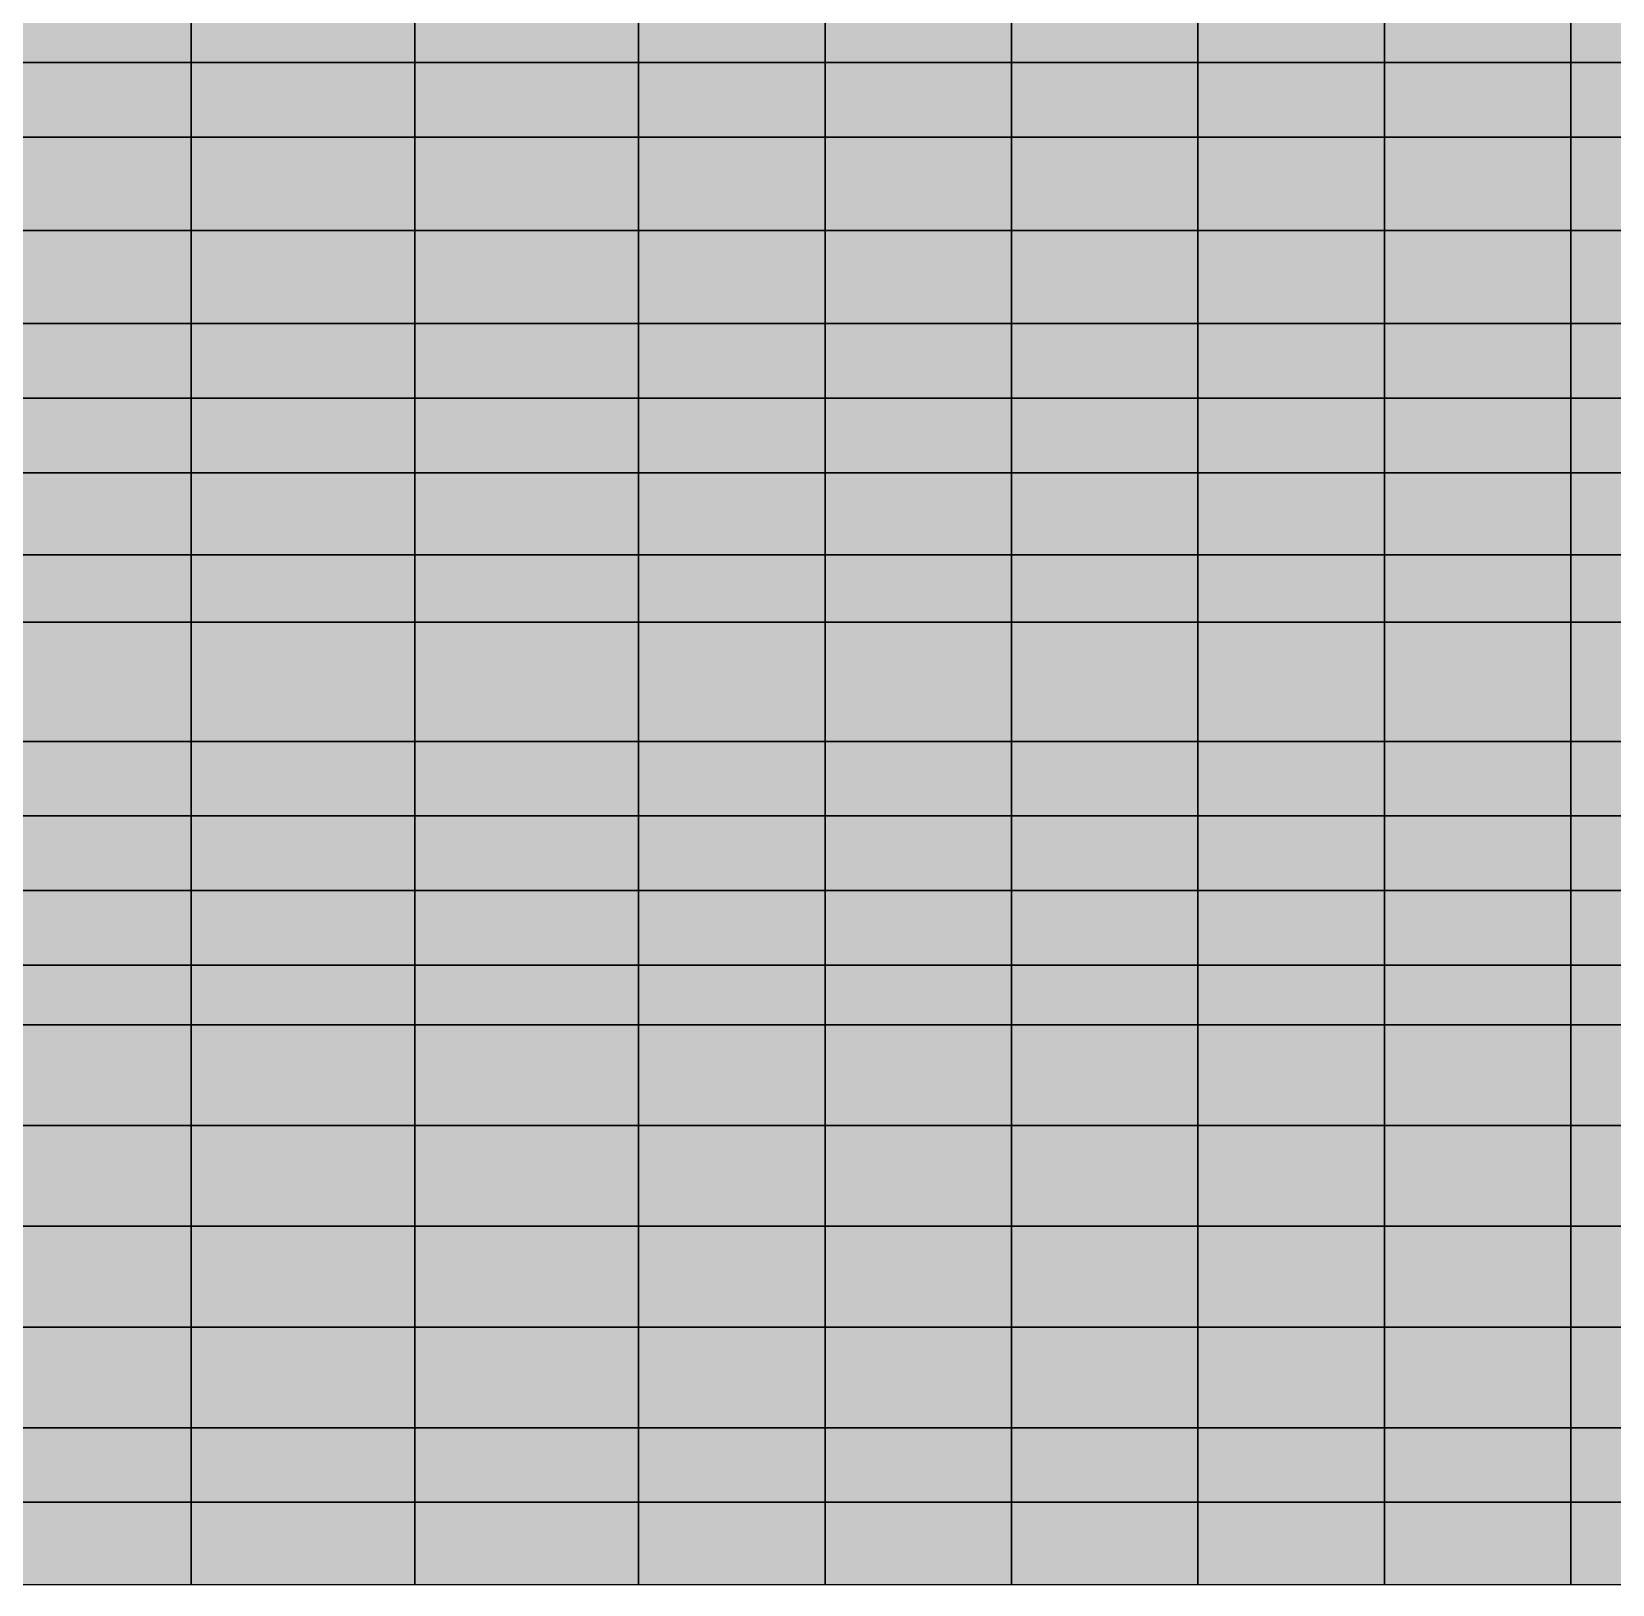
# Model space of a CAD drawing. Header units: inches. Extents: x -100 to 100, y -41 to 41.
# Drawn here: x -56.14 to -34.94, y -41.4 to -20.59 of the extents above; entities that cross this region are included whole.
import ezdxf

# ---------------------------------------------------------------- set-up
doc = ezdxf.new("R2010")
doc.units = ezdxf.units.IN
doc.header["$MEASUREMENT"] = 0

msp = doc.modelspace()

# ---------------------------------------------------------------- linework, layer by layer
at = {"color": 18, "true_color": 0x000000, "transparency": 33554532}
for p, q in [((-54, -21), (-54, -20)), ((-54, -20), (-54, -21)), ((-51, -21), (-51, -20)), ((-51, -20), (-51, -21)), ((-48, -21), (-48, -20)), ((-48, -20), (-48, -21)), ((-45.5, -21), (-45.5, -20)), ((-45.5, -20), (-45.5, -21)), ((-43, -21), (-43, -20)), ((-43, -20), (-43, -21)), ((-40.5, -21), (-40.5, -20)), ((-40.5, -20), (-40.5, -21)), ((-38, -21), (-38, -20)), ((-38, -20), (-38, -21)), ((-35.5, -21), (-35.5, -20)), ((-35.5, -20), (-35.5, -21)), ((-54, -21), (-57, -21)), ((-57, -21), (-54, -21)), ((-54, -22), (-54, -21)), ((-51, -21), (-54, -21)), ((-54, -21), (-54, -22)), ((-54, -21), (-51, -21)), ((-51, -22), (-51, -21)), ((-48, -21), (-51, -21)), ((-51, -21), (-51, -22)), ((-51, -21), (-48, -21)), ((-48, -22), (-48, -21)), ((-45.5, -21), (-48, -21)), ((-48, -21), (-48, -22)), ((-48, -21), (-45.5, -21)), ((-45.5, -22), (-45.5, -21)), ((-43, -21), (-45.5, -21)), ((-45.5, -21), (-45.5, -22)), ((-45.5, -21), (-43, -21)), ((-43, -22), (-43, -21)), ((-40.5, -21), (-43, -21)), ((-43, -21), (-43, -22)), ((-43, -21), (-40.5, -21)), ((-40.5, -22), (-40.5, -21)), ((-38, -21), (-40.5, -21)), ((-40.5, -21), (-40.5, -22)), ((-40.5, -21), (-38, -21)), ((-38, -22), (-38, -21)), ((-35.5, -21), (-38, -21)), ((-38, -21), (-38, -22)), ((-38, -21), (-35.5, -21)), ((-35.5, -22), (-35.5, -21)), ((-35.5, -21), (-33, -21)), ((-33, -21), (-35.5, -21)), ((-35.5, -21), (-35.5, -22)), ((-54, -22), (-57, -22)), ((-57, -22), (-54, -22)), ((-54, -23.25), (-54, -22)), ((-54, -22), (-54, -23.25)), ((-51, -22), (-54, -22)), ((-54, -22), (-51, -22)), ((-51, -23.25), (-51, -22)), ((-51, -22), (-51, -23.25)), ((-48, -22), (-51, -22)), ((-51, -22), (-48, -22)), ((-48, -23.25), (-48, -22)), ((-48, -22), (-48, -23.25)), ((-45.5, -22), (-48, -22)), ((-48, -22), (-45.5, -22)), ((-45.5, -23.25), (-45.5, -22)), ((-45.5, -22), (-45.5, -23.25)), ((-43, -22), (-45.5, -22)), ((-45.5, -22), (-43, -22)), ((-43, -23.25), (-43, -22)), ((-43, -22), (-43, -23.25)), ((-40.5, -22), (-43, -22)), ((-43, -22), (-40.5, -22)), ((-40.5, -23.25), (-40.5, -22)), ((-40.5, -22), (-40.5, -23.25)), ((-38, -22), (-40.5, -22)), ((-40.5, -22), (-38, -22)), ((-38, -23.25), (-38, -22)), ((-38, -22), (-38, -23.25)), ((-35.5, -22), (-38, -22)), ((-38, -22), (-35.5, -22)), ((-35.5, -23.25), (-35.5, -22)), ((-35.5, -22), (-35.5, -23.25)), ((-33, -22), (-35.5, -22)), ((-35.5, -22), (-33, -22)), ((-54, -23.25), (-57, -23.25)), ((-57, -23.25), (-54, -23.25)), ((-54, -24.5), (-54, -23.25)), ((-51, -23.25), (-54, -23.25)), ((-54, -23.25), (-54, -24.5)), ((-54, -23.25), (-51, -23.25)), ((-51, -24.5), (-51, -23.25)), ((-48, -23.25), (-51, -23.25)), ((-51, -23.25), (-51, -24.5)), ((-51, -23.25), (-48, -23.25)), ((-48, -24.5), (-48, -23.25)), ((-45.5, -23.25), (-48, -23.25)), ((-48, -23.25), (-48, -24.5)), ((-48, -23.25), (-45.5, -23.25)), ((-45.5, -24.5), (-45.5, -23.25)), ((-43, -23.25), (-45.5, -23.25)), ((-45.5, -23.25), (-45.5, -24.5)), ((-45.5, -23.25), (-43, -23.25)), ((-43, -24.5), (-43, -23.25)), ((-40.5, -23.25), (-43, -23.25)), ((-43, -23.25), (-43, -24.5)), ((-43, -23.25), (-40.5, -23.25)), ((-40.5, -24.5), (-40.5, -23.25)), ((-40.5, -23.25), (-38, -23.25)), ((-38, -23.25), (-40.5, -23.25)), ((-40.5, -23.25), (-40.5, -24.5)), ((-38, -24.5), (-38, -23.25)), ((-35.5, -23.25), (-38, -23.25)), ((-38, -23.25), (-38, -24.5)), ((-38, -23.25), (-35.5, -23.25)), ((-35.5, -24.5), (-35.5, -23.25)), ((-33, -23.25), (-35.5, -23.25)), ((-35.5, -23.25), (-35.5, -24.5)), ((-35.5, -23.25), (-33, -23.25)), ((-54, -24.5), (-57, -24.5)), ((-57, -24.5), (-54, -24.5)), ((-54, -25.5), (-54, -24.5)), ((-51, -24.5), (-54, -24.5)), ((-54, -24.5), (-54, -25.5)), ((-54, -24.5), (-51, -24.5)), ((-51, -25.5), (-51, -24.5)), ((-48, -24.5), (-51, -24.5)), ((-51, -24.5), (-51, -25.5)), ((-51, -24.5), (-48, -24.5)), ((-48, -25.5), (-48, -24.5)), ((-45.5, -24.5), (-48, -24.5)), ((-48, -24.5), (-48, -25.5)), ((-48, -24.5), (-45.5, -24.5)), ((-45.5, -25.5), (-45.5, -24.5)), ((-43, -24.5), (-45.5, -24.5)), ((-45.5, -24.5), (-45.5, -25.5)), ((-45.5, -24.5), (-43, -24.5)), ((-43, -25.5), (-43, -24.5)), ((-40.5, -24.5), (-43, -24.5)), ((-43, -24.5), (-43, -25.5)), ((-43, -24.5), (-40.5, -24.5)), ((-40.5, -25.5), (-40.5, -24.5)), ((-38, -24.5), (-40.5, -24.5)), ((-40.5, -24.5), (-40.5, -25.5)), ((-40.5, -24.5), (-38, -24.5)), ((-38, -25.5), (-38, -24.5)), ((-35.5, -24.5), (-38, -24.5)), ((-38, -24.5), (-38, -25.5)), ((-38, -24.5), (-35.5, -24.5)), ((-35.5, -25.5), (-35.5, -24.5)), ((-33, -24.5), (-35.5, -24.5)), ((-35.5, -24.5), (-35.5, -25.5)), ((-35.5, -24.5), (-33, -24.5)), ((-54, -25.5), (-57, -25.5)), ((-57, -25.5), (-54, -25.5)), ((-54, -26.5), (-54, -25.5)), ((-51, -25.5), (-54, -25.5)), ((-54, -25.5), (-54, -26.5)), ((-54, -25.5), (-51, -25.5)), ((-51, -26.5), (-51, -25.5)), ((-48, -25.5), (-51, -25.5)), ((-51, -25.5), (-51, -26.5)), ((-51, -25.5), (-48, -25.5)), ((-48, -26.5), (-48, -25.5)), ((-45.5, -25.5), (-48, -25.5)), ((-48, -25.5), (-48, -26.5)), ((-48, -25.5), (-45.5, -25.5)), ((-45.5, -26.5), (-45.5, -25.5)), ((-43, -25.5), (-45.5, -25.5)), ((-45.5, -25.5), (-45.5, -26.5)), ((-45.5, -25.5), (-43, -25.5)), ((-43, -26.5), (-43, -25.5)), ((-40.5, -25.5), (-43, -25.5)), ((-43, -25.5), (-43, -26.5)), ((-43, -25.5), (-40.5, -25.5)), ((-40.5, -26.5), (-40.5, -25.5)), ((-38, -25.5), (-40.5, -25.5)), ((-40.5, -25.5), (-40.5, -26.5)), ((-40.5, -25.5), (-38, -25.5)), ((-38, -26.5), (-38, -25.5)), ((-35.5, -25.5), (-38, -25.5)), ((-38, -25.5), (-38, -26.5)), ((-38, -25.5), (-35.5, -25.5)), ((-35.5, -26.5), (-35.5, -25.5)), ((-33, -25.5), (-35.5, -25.5)), ((-35.5, -25.5), (-35.5, -26.5)), ((-35.5, -25.5), (-33, -25.5)), ((-54, -26.5), (-57, -26.5)), ((-57, -26.5), (-54, -26.5)), ((-54, -27.6), (-54, -26.5)), ((-51, -26.5), (-54, -26.5)), ((-54, -26.5), (-54, -27.6)), ((-54, -26.5), (-51, -26.5)), ((-51, -27.6), (-51, -26.5)), ((-51, -26.5), (-48, -26.5)), ((-48, -26.5), (-51, -26.5)), ((-51, -26.5), (-51, -27.6)), ((-48, -27.6), (-48, -26.5)), ((-45.5, -26.5), (-48, -26.5)), ((-48, -26.5), (-48, -27.6)), ((-48, -26.5), (-45.5, -26.5)), ((-45.5, -27.6), (-45.5, -26.5)), ((-43, -26.5), (-45.5, -26.5)), ((-45.5, -26.5), (-45.5, -27.6)), ((-45.5, -26.5), (-43, -26.5)), ((-43, -27.6), (-43, -26.5)), ((-40.5, -26.5), (-43, -26.5)), ((-43, -26.5), (-43, -27.6)), ((-43, -26.5), (-40.5, -26.5)), ((-40.5, -27.6), (-40.5, -26.5)), ((-38, -26.5), (-40.5, -26.5)), ((-40.5, -26.5), (-40.5, -27.6)), ((-40.5, -26.5), (-38, -26.5)), ((-38, -27.6), (-38, -26.5)), ((-35.5, -26.5), (-38, -26.5)), ((-38, -26.5), (-38, -27.6)), ((-38, -26.5), (-35.5, -26.5)), ((-35.5, -27.6), (-35.5, -26.5)), ((-33, -26.5), (-35.5, -26.5)), ((-35.5, -26.5), (-35.5, -27.6)), ((-35.5, -26.5), (-33, -26.5)), ((-54, -27.6), (-57, -27.6)), ((-57, -27.6), (-54, -27.6)), ((-54, -28.5), (-54, -27.6)), ((-51, -27.6), (-54, -27.6)), ((-54, -27.6), (-54, -28.5)), ((-54, -27.6), (-51, -27.6)), ((-51, -28.5), (-51, -27.6)), ((-48, -27.6), (-51, -27.6)), ((-51, -27.6), (-51, -28.5)), ((-51, -27.6), (-48, -27.6)), ((-48, -28.5), (-48, -27.6)), ((-45.5, -27.6), (-48, -27.6)), ((-48, -27.6), (-48, -28.5)), ((-48, -27.6), (-45.5, -27.6)), ((-45.5, -28.5), (-45.5, -27.6)), ((-43, -27.6), (-45.5, -27.6)), ((-45.5, -27.6), (-45.5, -28.5)), ((-45.5, -27.6), (-43, -27.6)), ((-43, -28.5), (-43, -27.6)), ((-40.5, -27.6), (-43, -27.6)), ((-43, -27.6), (-43, -28.5)), ((-43, -27.6), (-40.5, -27.6)), ((-40.5, -28.5), (-40.5, -27.6)), ((-38, -27.6), (-40.5, -27.6)), ((-40.5, -27.6), (-40.5, -28.5)), ((-40.5, -27.6), (-38, -27.6)), ((-38, -28.5), (-38, -27.6)), ((-35.5, -27.6), (-38, -27.6)), ((-38, -27.6), (-38, -28.5)), ((-38, -27.6), (-35.5, -27.6)), ((-35.5, -28.5), (-35.5, -27.6)), ((-33, -27.6), (-35.5, -27.6)), ((-35.5, -27.6), (-35.5, -28.5)), ((-35.5, -27.6), (-33, -27.6)), ((-57, -28.5), (-54, -28.5)), ((-54, -28.5), (-57, -28.5)), ((-54, -30.1), (-54, -28.5)), ((-51, -28.5), (-54, -28.5)), ((-54, -28.5), (-54, -30.1)), ((-54, -28.5), (-51, -28.5)), ((-51, -30.1), (-51, -28.5)), ((-48, -28.5), (-51, -28.5)), ((-51, -28.5), (-51, -30.1)), ((-51, -28.5), (-48, -28.5)), ((-48, -30.1), (-48, -28.5)), ((-45.5, -28.5), (-48, -28.5)), ((-48, -28.5), (-48, -30.1)), ((-48, -28.5), (-45.5, -28.5)), ((-45.5, -30.1), (-45.5, -28.5)), ((-43, -28.5), (-45.5, -28.5)), ((-45.5, -28.5), (-45.5, -30.1)), ((-45.5, -28.5), (-43, -28.5)), ((-43, -30.1), (-43, -28.5)), ((-40.5, -28.5), (-43, -28.5)), ((-43, -28.5), (-43, -30.1)), ((-43, -28.5), (-40.5, -28.5)), ((-40.5, -30.1), (-40.5, -28.5)), ((-38, -28.5), (-40.5, -28.5)), ((-40.5, -28.5), (-40.5, -30.1)), ((-40.5, -28.5), (-38, -28.5)), ((-38, -30.1), (-38, -28.5)), ((-35.5, -28.5), (-38, -28.5)), ((-38, -28.5), (-38, -30.1)), ((-38, -28.5), (-35.5, -28.5)), ((-35.5, -30.1), (-35.5, -28.5)), ((-33, -28.5), (-35.5, -28.5)), ((-35.5, -28.5), (-35.5, -30.1)), ((-35.5, -28.5), (-33, -28.5)), ((-54, -30.1), (-57, -30.1)), ((-57, -30.1), (-54, -30.1)), ((-54, -31.1), (-54, -30.1)), ((-51, -30.1), (-54, -30.1)), ((-54, -30.1), (-54, -31.1)), ((-54, -30.1), (-51, -30.1)), ((-51, -31.1), (-51, -30.1)), ((-48, -30.1), (-51, -30.1)), ((-51, -30.1), (-51, -31.1)), ((-51, -30.1), (-48, -30.1)), ((-48, -31.1), (-48, -30.1)), ((-45.5, -30.1), (-48, -30.1)), ((-48, -30.1), (-48, -31.1)), ((-48, -30.1), (-45.5, -30.1)), ((-45.5, -31.1), (-45.5, -30.1)), ((-43, -30.1), (-45.5, -30.1)), ((-45.5, -30.1), (-45.5, -31.1)), ((-45.5, -30.1), (-43, -30.1)), ((-43, -31.1), (-43, -30.1)), ((-40.5, -30.1), (-43, -30.1)), ((-43, -30.1), (-43, -31.1)), ((-43, -30.1), (-40.5, -30.1)), ((-40.5, -31.1), (-40.5, -30.1)), ((-38, -30.1), (-40.5, -30.1)), ((-40.5, -30.1), (-40.5, -31.1)), ((-40.5, -30.1), (-38, -30.1)), ((-38, -31.1), (-38, -30.1)), ((-35.5, -30.1), (-38, -30.1)), ((-38, -30.1), (-38, -31.1)), ((-38, -30.1), (-35.5, -30.1)), ((-35.5, -31.1), (-35.5, -30.1)), ((-33, -30.1), (-35.5, -30.1)), ((-35.5, -30.1), (-35.5, -31.1)), ((-35.5, -30.1), (-33, -30.1)), ((-54, -31.1), (-57, -31.1)), ((-57, -31.1), (-54, -31.1)), ((-54, -32.1), (-54, -31.1)), ((-51, -31.1), (-54, -31.1)), ((-54, -31.1), (-54, -32.1)), ((-54, -31.1), (-51, -31.1)), ((-51, -32.1), (-51, -31.1)), ((-48, -31.1), (-51, -31.1)), ((-51, -31.1), (-51, -32.1)), ((-51, -31.1), (-48, -31.1)), ((-48, -32.1), (-48, -31.1)), ((-45.5, -31.1), (-48, -31.1)), ((-48, -31.1), (-48, -32.1)), ((-48, -31.1), (-45.5, -31.1)), ((-45.5, -32.1), (-45.5, -31.1)), ((-43, -31.1), (-45.5, -31.1)), ((-45.5, -31.1), (-45.5, -32.1)), ((-45.5, -31.1), (-43, -31.1)), ((-43, -32.1), (-43, -31.1)), ((-40.5, -31.1), (-43, -31.1)), ((-43, -31.1), (-43, -32.1)), ((-43, -31.1), (-40.5, -31.1)), ((-40.5, -32.1), (-40.5, -31.1)), ((-38, -31.1), (-40.5, -31.1)), ((-40.5, -31.1), (-40.5, -32.1)), ((-40.5, -31.1), (-38, -31.1)), ((-38, -32.1), (-38, -31.1)), ((-35.5, -31.1), (-38, -31.1)), ((-38, -31.1), (-38, -32.1)), ((-38, -31.1), (-35.5, -31.1)), ((-35.5, -32.1), (-35.5, -31.1)), ((-33, -31.1), (-35.5, -31.1)), ((-35.5, -31.1), (-35.5, -32.1)), ((-35.5, -31.1), (-33, -31.1)), ((-54, -32.1), (-57, -32.1)), ((-57, -32.1), (-54, -32.1)), ((-54, -33.1), (-54, -32.1)), ((-54, -32.1), (-54, -33.1)), ((-51, -32.1), (-54, -32.1)), ((-54, -32.1), (-51, -32.1)), ((-51, -33.1), (-51, -32.1)), ((-51, -32.1), (-51, -33.1)), ((-48, -32.1), (-51, -32.1)), ((-51, -32.1), (-48, -32.1)), ((-48, -33.1), (-48, -32.1)), ((-48, -32.1), (-48, -33.1)), ((-45.5, -32.1), (-48, -32.1)), ((-48, -32.1), (-45.5, -32.1)), ((-45.5, -33.1), (-45.5, -32.1)), ((-45.5, -32.1), (-45.5, -33.1)), ((-43, -32.1), (-45.5, -32.1)), ((-45.5, -32.1), (-43, -32.1)), ((-43, -33.1), (-43, -32.1)), ((-43, -32.1), (-40.5, -32.1)), ((-43, -32.1), (-43, -33.1)), ((-40.5, -32.1), (-43, -32.1)), ((-40.5, -33.1), (-40.5, -32.1)), ((-40.5, -32.1), (-40.5, -33.1)), ((-38, -32.1), (-40.5, -32.1)), ((-40.5, -32.1), (-38, -32.1)), ((-38, -33.1), (-38, -32.1)), ((-38, -32.1), (-38, -33.1)), ((-35.5, -32.1), (-38, -32.1)), ((-38, -32.1), (-35.5, -32.1)), ((-35.5, -33.1), (-35.5, -32.1)), ((-35.5, -32.1), (-35.5, -33.1)), ((-33, -32.1), (-35.5, -32.1)), ((-35.5, -32.1), (-33, -32.1)), ((-57, -33.1), (-54, -33.1)), ((-54, -33.1), (-57, -33.1)), ((-54, -33.1), (-51, -33.1)), ((-54, -33.9), (-54, -33.1)), ((-51, -33.1), (-54, -33.1)), ((-54, -33.1), (-54, -33.9)), ((-51, -33.1), (-48, -33.1)), ((-51, -33.9), (-51, -33.1)), ((-48, -33.1), (-51, -33.1)), ((-51, -33.1), (-51, -33.9)), ((-48, -33.1), (-45.5, -33.1)), ((-48, -33.9), (-48, -33.1)), ((-45.5, -33.1), (-48, -33.1)), ((-48, -33.1), (-48, -33.9)), ((-45.5, -33.1), (-43, -33.1)), ((-45.5, -33.9), (-45.5, -33.1)), ((-43, -33.1), (-45.5, -33.1)), ((-45.5, -33.1), (-45.5, -33.9)), ((-43, -33.1), (-40.5, -33.1)), ((-43, -33.9), (-43, -33.1)), ((-40.5, -33.1), (-43, -33.1)), ((-43, -33.1), (-43, -33.9)), ((-40.5, -33.1), (-38, -33.1)), ((-40.5, -33.9), (-40.5, -33.1)), ((-38, -33.1), (-40.5, -33.1)), ((-40.5, -33.1), (-40.5, -33.9)), ((-38, -33.1), (-35.5, -33.1)), ((-38, -33.9), (-38, -33.1)), ((-35.5, -33.1), (-38, -33.1)), ((-38, -33.1), (-38, -33.9)), ((-35.5, -33.1), (-33, -33.1)), ((-35.5, -33.9), (-35.5, -33.1)), ((-33, -33.1), (-35.5, -33.1)), ((-35.5, -33.1), (-35.5, -33.9)), ((-54, -33.9), (-57, -33.9)), ((-57, -33.9), (-54, -33.9)), ((-54, -35.25), (-54, -33.9)), ((-51, -33.9), (-54, -33.9)), ((-54, -33.9), (-54, -35.25)), ((-54, -33.9), (-51, -33.9)), ((-51, -35.25), (-51, -33.9)), ((-48, -33.9), (-51, -33.9)), ((-51, -33.9), (-51, -35.25)), ((-51, -33.9), (-48, -33.9)), ((-48, -35.25), (-48, -33.9)), ((-45.5, -33.9), (-48, -33.9)), ((-48, -33.9), (-48, -35.25)), ((-48, -33.9), (-45.5, -33.9)), ((-45.5, -35.25), (-45.5, -33.9)), ((-45.5, -33.9), (-45.5, -35.25)), ((-43, -33.9), (-45.5, -33.9)), ((-45.5, -33.9), (-43, -33.9)), ((-43, -35.25), (-43, -33.9)), ((-43, -33.9), (-43, -35.25)), ((-40.5, -33.9), (-43, -33.9)), ((-43, -33.9), (-40.5, -33.9)), ((-40.5, -35.25), (-40.5, -33.9)), ((-40.5, -33.9), (-40.5, -35.25)), ((-38, -33.9), (-40.5, -33.9)), ((-40.5, -33.9), (-38, -33.9)), ((-38, -35.25), (-38, -33.9)), ((-35.5, -33.9), (-38, -33.9)), ((-38, -33.9), (-38, -35.25)), ((-38, -33.9), (-35.5, -33.9)), ((-35.5, -35.25), (-35.5, -33.9)), ((-35.5, -33.9), (-35.5, -35.25)), ((-33, -33.9), (-35.5, -33.9)), ((-35.5, -33.9), (-33, -33.9)), ((-54, -35.25), (-57, -35.25)), ((-57, -35.25), (-54, -35.25)), ((-54, -36.6), (-54, -35.25)), ((-51, -35.25), (-54, -35.25)), ((-54, -35.25), (-54, -36.6)), ((-54, -35.25), (-51, -35.25)), ((-51, -36.6), (-51, -35.25)), ((-48, -35.25), (-51, -35.25)), ((-51, -35.25), (-51, -36.6)), ((-51, -35.25), (-48, -35.25)), ((-48, -36.6), (-48, -35.25)), ((-45.5, -35.25), (-48, -35.25)), ((-48, -35.25), (-48, -36.6)), ((-48, -35.25), (-45.5, -35.25)), ((-45.5, -36.6), (-45.5, -35.25)), ((-43, -35.25), (-45.5, -35.25)), ((-45.5, -35.25), (-45.5, -36.6)), ((-45.5, -35.25), (-43, -35.25)), ((-43, -36.6), (-43, -35.25)), ((-40.5, -35.25), (-43, -35.25)), ((-43, -35.25), (-43, -36.6)), ((-43, -35.25), (-40.5, -35.25)), ((-40.5, -36.6), (-40.5, -35.25)), ((-38, -35.25), (-40.5, -35.25)), ((-40.5, -35.25), (-40.5, -36.6)), ((-40.5, -35.25), (-38, -35.25)), ((-38, -36.6), (-38, -35.25)), ((-35.5, -35.25), (-38, -35.25)), ((-38, -35.25), (-38, -36.6)), ((-38, -35.25), (-35.5, -35.25)), ((-35.5, -36.6), (-35.5, -35.25)), ((-33, -35.25), (-35.5, -35.25)), ((-35.5, -35.25), (-35.5, -36.6)), ((-35.5, -35.25), (-33, -35.25)), ((-54, -36.6), (-57, -36.6)), ((-57, -36.6), (-54, -36.6)), ((-54, -37.95), (-54, -36.6)), ((-54, -36.6), (-51, -36.6)), ((-51, -36.6), (-54, -36.6)), ((-54, -36.6), (-54, -37.95)), ((-51, -37.95), (-51, -36.6)), ((-48, -36.6), (-51, -36.6)), ((-51, -36.6), (-51, -37.95)), ((-51, -36.6), (-48, -36.6)), ((-48, -37.95), (-48, -36.6)), ((-45.5, -36.6), (-48, -36.6)), ((-48, -36.6), (-48, -37.95)), ((-48, -36.6), (-45.5, -36.6)), ((-45.5, -37.95), (-45.5, -36.6)), ((-43, -36.6), (-45.5, -36.6)), ((-45.5, -36.6), (-45.5, -37.95)), ((-45.5, -36.6), (-43, -36.6)), ((-43, -37.95), (-43, -36.6)), ((-43, -36.6), (-43, -37.95)), ((-40.5, -36.6), (-43, -36.6)), ((-43, -36.6), (-40.5, -36.6)), ((-40.5, -37.95), (-40.5, -36.6)), ((-40.5, -36.6), (-40.5, -37.95)), ((-38, -36.6), (-40.5, -36.6)), ((-40.5, -36.6), (-38, -36.6)), ((-38, -37.95), (-38, -36.6)), ((-35.5, -36.6), (-38, -36.6)), ((-38, -36.6), (-38, -37.95)), ((-38, -36.6), (-35.5, -36.6)), ((-35.5, -37.95), (-35.5, -36.6)), ((-35.5, -36.6), (-35.5, -37.95)), ((-33, -36.6), (-35.5, -36.6)), ((-35.5, -36.6), (-33, -36.6)), ((-54, -37.95), (-57, -37.95)), ((-57, -37.95), (-54, -37.95)), ((-54, -39.3), (-54, -37.95)), ((-51, -37.95), (-54, -37.95)), ((-54, -37.95), (-54, -39.3)), ((-54, -37.95), (-51, -37.95)), ((-51, -39.3), (-51, -37.95)), ((-48, -37.95), (-51, -37.95)), ((-51, -37.95), (-51, -39.3)), ((-51, -37.95), (-48, -37.95)), ((-48, -39.3), (-48, -37.95)), ((-45.5, -37.95), (-48, -37.95)), ((-48, -37.95), (-48, -39.3)), ((-48, -37.95), (-45.5, -37.95)), ((-45.5, -39.3), (-45.5, -37.95)), ((-43, -37.95), (-45.5, -37.95)), ((-45.5, -37.95), (-45.5, -39.3)), ((-45.5, -37.95), (-43, -37.95)), ((-43, -39.3), (-43, -37.95)), ((-40.5, -37.95), (-43, -37.95)), ((-43, -37.95), (-43, -39.3)), ((-43, -37.95), (-40.5, -37.95)), ((-40.5, -39.3), (-40.5, -37.95)), ((-38, -37.95), (-40.5, -37.95)), ((-40.5, -37.95), (-40.5, -39.3)), ((-40.5, -37.95), (-38, -37.95)), ((-38, -39.3), (-38, -37.95)), ((-35.5, -37.95), (-38, -37.95)), ((-38, -37.95), (-38, -39.3)), ((-38, -37.95), (-35.5, -37.95)), ((-35.5, -39.3), (-35.5, -37.95)), ((-35.5, -37.95), (-33, -37.95)), ((-33, -37.95), (-35.5, -37.95)), ((-35.5, -37.95), (-35.5, -39.3)), ((-54, -39.3), (-57, -39.3)), ((-57, -39.3), (-54, -39.3)), ((-54, -40.3), (-54, -39.3)), ((-51, -39.3), (-54, -39.3)), ((-54, -39.3), (-54, -40.3)), ((-54, -39.3), (-51, -39.3)), ((-51, -40.3), (-51, -39.3)), ((-48, -39.3), (-51, -39.3)), ((-51, -39.3), (-51, -40.3)), ((-51, -39.3), (-48, -39.3)), ((-48, -40.3), (-48, -39.3)), ((-48, -39.3), (-48, -40.3)), ((-45.5, -39.3), (-48, -39.3)), ((-48, -39.3), (-45.5, -39.3)), ((-45.5, -40.3), (-45.5, -39.3)), ((-45.5, -39.3), (-45.5, -40.3)), ((-43, -39.3), (-45.5, -39.3)), ((-45.5, -39.3), (-43, -39.3)), ((-43, -40.3), (-43, -39.3)), ((-43, -39.3), (-43, -40.3)), ((-40.5, -39.3), (-43, -39.3)), ((-43, -39.3), (-40.5, -39.3)), ((-40.5, -40.3), (-40.5, -39.3)), ((-40.5, -39.3), (-40.5, -40.3)), ((-38, -39.3), (-40.5, -39.3)), ((-40.5, -39.3), (-38, -39.3)), ((-38, -40.3), (-38, -39.3)), ((-35.5, -39.3), (-38, -39.3)), ((-38, -39.3), (-38, -40.3)), ((-38, -39.3), (-35.5, -39.3)), ((-35.5, -40.3), (-35.5, -39.3)), ((-35.5, -39.3), (-35.5, -40.3)), ((-33, -39.3), (-35.5, -39.3)), ((-35.5, -39.3), (-33, -39.3)), ((-57, -40.3), (-54, -40.3)), ((-54, -40.3), (-57, -40.3)), ((-54, -40.3), (-51, -40.3)), ((-54, -41.4), (-54, -40.3)), ((-51, -40.3), (-54, -40.3)), ((-54, -40.3), (-54, -41.4)), ((-51, -40.3), (-48, -40.3)), ((-51, -41.4), (-51, -40.3)), ((-48, -40.3), (-51, -40.3)), ((-51, -40.3), (-51, -41.4)), ((-48, -40.3), (-45.5, -40.3)), ((-48, -41.4), (-48, -40.3)), ((-45.5, -40.3), (-48, -40.3)), ((-48, -40.3), (-48, -41.4)), ((-45.5, -40.3), (-43, -40.3)), ((-45.5, -41.4), (-45.5, -40.3)), ((-45.5, -40.3), (-45.5, -41.4)), ((-43, -40.3), (-45.5, -40.3)), ((-43, -40.3), (-40.5, -40.3)), ((-43, -41.4), (-43, -40.3)), ((-43, -40.3), (-43, -41.4)), ((-40.5, -40.3), (-43, -40.3)), ((-40.5, -40.3), (-38, -40.3)), ((-40.5, -41.4), (-40.5, -40.3)), ((-40.5, -40.3), (-40.5, -41.4)), ((-38, -40.3), (-40.5, -40.3)), ((-38, -40.3), (-35.5, -40.3)), ((-38, -41.4), (-38, -40.3)), ((-35.5, -40.3), (-38, -40.3)), ((-38, -40.3), (-38, -41.4)), ((-35.5, -40.3), (-33, -40.3)), ((-35.5, -41.4), (-35.5, -40.3)), ((-35.5, -40.3), (-35.5, -41.4)), ((-33, -40.3), (-35.5, -40.3)), ((-57, -41.4), (-54, -41.4)), ((-54, -41.4), (-51, -41.4)), ((-51, -41.4), (-48, -41.4)), ((-48, -41.4), (-45.5, -41.4)), ((-45.5, -41.4), (-43, -41.4)), ((-43, -41.4), (-40.5, -41.4)), ((-40.5, -41.4), (-38, -41.4)), ((-38, -41.4), (-35.5, -41.4)), ((-35.5, -41.4), (-33, -41.4))]:
    msp.add_line(p, q, dxfattribs=at)
at = {"color": 212, "true_color": 0xbd27e2, "transparency": 33554687}
for points in [[(-54, -20), (-57, -20), (-57, -21)], [(-54, -20), (-57, -21), (-54, -21)], [(-51, -20), (-54, -20), (-54, -21)], [(-51, -20), (-54, -21), (-51, -21)], [(-48, -20), (-51, -20), (-51, -21)], [(-48, -20), (-51, -21), (-48, -21)], [(-45.5, -20), (-48, -20), (-48, -21)], [(-45.5, -20), (-48, -21), (-45.5, -21)], [(-45.5, -20), (-45.5, -21), (-43, -21)], [(-45.5, -20), (-43, -21), (-43, -20)], [(-43, -20), (-43, -21), (-40.5, -21)], [(-43, -20), (-40.5, -21), (-40.5, -20)], [(-40.5, -20), (-40.5, -21), (-38, -21)], [(-40.5, -20), (-38, -21), (-38, -20)], [(-35.5, -20), (-38, -20), (-38, -21)], [(-35.5, -20), (-38, -21), (-35.5, -21)], [(-35.5, -20), (-35.5, -21), (-33, -21)], [(-35.5, -20), (-33, -21), (-33, -20)], [(-54, -21), (-57, -21), (-57, -22)], [(-54, -21), (-57, -22), (-54, -22)], [(-51, -21), (-54, -21), (-54, -22)], [(-51, -21), (-54, -22), (-51, -22)], [(-48, -21), (-51, -21), (-51, -22)], [(-48, -21), (-51, -22), (-48, -22)], [(-45.5, -21), (-48, -21), (-48, -22)], [(-45.5, -21), (-48, -22), (-45.5, -22)], [(-43, -21), (-45.5, -21), (-45.5, -22)], [(-43, -21), (-45.5, -22), (-43, -22)], [(-40.5, -21), (-43, -21), (-43, -22)], [(-40.5, -21), (-43, -22), (-40.5, -22)], [(-38, -21), (-40.5, -21), (-40.5, -22)], [(-38, -21), (-40.5, -22), (-38, -22)], [(-35.5, -21), (-38, -21), (-38, -22)], [(-35.5, -21), (-38, -22), (-35.5, -22)], [(-33, -21), (-35.5, -21), (-35.5, -22)], [(-33, -21), (-35.5, -22), (-33, -22)], [(-57, -22), (-57, -23.25), (-54, -23.25)], [(-57, -22), (-54, -23.25), (-54, -22)], [(-54, -22), (-54, -23.25), (-51, -23.25)], [(-54, -22), (-51, -23.25), (-51, -22)], [(-51, -22), (-51, -23.25), (-48, -23.25)], [(-51, -22), (-48, -23.25), (-48, -22)], [(-48, -22), (-48, -23.25), (-45.5, -23.25)], [(-48, -22), (-45.5, -23.25), (-45.5, -22)], [(-45.5, -22), (-45.5, -23.25), (-43, -23.25)], [(-45.5, -22), (-43, -23.25), (-43, -22)], [(-43, -22), (-43, -23.25), (-40.5, -23.25)], [(-43, -22), (-40.5, -23.25), (-40.5, -22)], [(-40.5, -22), (-40.5, -23.25), (-38, -23.25)], [(-40.5, -22), (-38, -23.25), (-38, -22)], [(-38, -22), (-38, -23.25), (-35.5, -23.25)], [(-38, -22), (-35.5, -23.25), (-35.5, -22)], [(-35.5, -22), (-35.5, -23.25), (-33, -23.25)], [(-35.5, -22), (-33, -23.25), (-33, -22)], [(-57, -24.5), (-54, -24.5), (-54, -23.25)], [(-57, -24.5), (-54, -23.25), (-57, -23.25)], [(-54, -24.5), (-51, -24.5), (-51, -23.25)], [(-54, -24.5), (-51, -23.25), (-54, -23.25)], [(-51, -24.5), (-48, -24.5), (-48, -23.25)], [(-51, -24.5), (-48, -23.25), (-51, -23.25)], [(-48, -24.5), (-45.5, -24.5), (-45.5, -23.25)], [(-48, -24.5), (-45.5, -23.25), (-48, -23.25)], [(-45.5, -24.5), (-43, -24.5), (-43, -23.25)], [(-45.5, -24.5), (-43, -23.25), (-45.5, -23.25)], [(-43, -24.5), (-40.5, -24.5), (-40.5, -23.25)], [(-43, -24.5), (-40.5, -23.25), (-43, -23.25)], [(-40.5, -24.5), (-38, -24.5), (-38, -23.25)], [(-40.5, -24.5), (-38, -23.25), (-40.5, -23.25)], [(-38, -24.5), (-35.5, -24.5), (-35.5, -23.25)], [(-38, -24.5), (-35.5, -23.25), (-38, -23.25)], [(-35.5, -24.5), (-33, -24.5), (-33, -23.25)], [(-35.5, -24.5), (-33, -23.25), (-35.5, -23.25)], [(-57, -39.3), (-57, -40.3), (-54, -40.3)], [(-57, -39.3), (-54, -40.3), (-54, -39.3)], [(-51, -39.3), (-54, -39.3), (-54, -40.3)], [(-51, -39.3), (-54, -40.3), (-51, -40.3)], [(-48, -39.3), (-51, -39.3), (-51, -40.3)], [(-48, -39.3), (-51, -40.3), (-48, -40.3)], [(-48, -39.3), (-48, -40.3), (-45.5, -40.3)], [(-48, -39.3), (-45.5, -40.3), (-45.5, -39.3)], [(-45.5, -39.3), (-45.5, -40.3), (-43, -40.3)], [(-45.5, -39.3), (-43, -40.3), (-43, -39.3)], [(-43, -39.3), (-43, -40.3), (-40.5, -40.3)], [(-43, -39.3), (-40.5, -40.3), (-40.5, -39.3)], [(-40.5, -39.3), (-40.5, -40.3), (-38, -40.3)], [(-40.5, -39.3), (-38, -40.3), (-38, -39.3)], [(-35.5, -39.3), (-38, -39.3), (-38, -40.3)], [(-35.5, -39.3), (-38, -40.3), (-35.5, -40.3)], [(-35.5, -39.3), (-35.5, -40.3), (-33, -40.3)], [(-35.5, -39.3), (-33, -40.3), (-33, -39.3)]]:
    msp.add_solid(points, dxfattribs=at)
at = {"color": 151, "true_color": 0xa2c9f8, "transparency": 33554687}
for points in [[(-54, -24.5), (-57, -24.5), (-57, -25.5)], [(-54, -24.5), (-57, -25.5), (-54, -25.5)], [(-51, -24.5), (-54, -24.5), (-54, -25.5)], [(-51, -24.5), (-54, -25.5), (-51, -25.5)], [(-48, -24.5), (-51, -24.5), (-51, -25.5)], [(-48, -24.5), (-51, -25.5), (-48, -25.5)], [(-45.5, -24.5), (-48, -24.5), (-48, -25.5)], [(-45.5, -24.5), (-48, -25.5), (-45.5, -25.5)], [(-43, -24.5), (-45.5, -24.5), (-45.5, -25.5)], [(-43, -24.5), (-45.5, -25.5), (-43, -25.5)], [(-40.5, -24.5), (-43, -24.5), (-43, -25.5)], [(-40.5, -24.5), (-43, -25.5), (-40.5, -25.5)], [(-38, -24.5), (-40.5, -24.5), (-40.5, -25.5)], [(-38, -24.5), (-40.5, -25.5), (-38, -25.5)], [(-35.5, -24.5), (-38, -24.5), (-38, -25.5)], [(-35.5, -24.5), (-38, -25.5), (-35.5, -25.5)], [(-33, -24.5), (-35.5, -24.5), (-35.5, -25.5)], [(-33, -24.5), (-35.5, -25.5), (-33, -25.5)], [(-57, -26.5), (-54, -26.5), (-54, -25.5)], [(-57, -26.5), (-54, -25.5), (-57, -25.5)], [(-54, -26.5), (-51, -26.5), (-51, -25.5)], [(-54, -26.5), (-51, -25.5), (-54, -25.5)], [(-51, -26.5), (-48, -26.5), (-48, -25.5)], [(-51, -26.5), (-48, -25.5), (-51, -25.5)], [(-48, -26.5), (-45.5, -26.5), (-45.5, -25.5)], [(-48, -26.5), (-45.5, -25.5), (-48, -25.5)], [(-45.5, -26.5), (-43, -26.5), (-43, -25.5)], [(-45.5, -26.5), (-43, -25.5), (-45.5, -25.5)], [(-43, -26.5), (-40.5, -26.5), (-40.5, -25.5)], [(-43, -26.5), (-40.5, -25.5), (-43, -25.5)], [(-40.5, -26.5), (-38, -26.5), (-38, -25.5)], [(-40.5, -26.5), (-38, -25.5), (-40.5, -25.5)], [(-38, -26.5), (-35.5, -26.5), (-35.5, -25.5)], [(-38, -26.5), (-35.5, -25.5), (-38, -25.5)], [(-35.5, -26.5), (-33, -26.5), (-33, -25.5)], [(-35.5, -26.5), (-33, -25.5), (-35.5, -25.5)], [(-57, -27.6), (-54, -27.6), (-54, -26.5)], [(-57, -27.6), (-54, -26.5), (-57, -26.5)], [(-54, -27.6), (-51, -27.6), (-51, -26.5)], [(-54, -27.6), (-51, -26.5), (-54, -26.5)], [(-51, -27.6), (-48, -27.6), (-48, -26.5)], [(-51, -27.6), (-48, -26.5), (-51, -26.5)], [(-48, -27.6), (-45.5, -27.6), (-45.5, -26.5)], [(-48, -27.6), (-45.5, -26.5), (-48, -26.5)], [(-45.5, -27.6), (-43, -27.6), (-43, -26.5)], [(-45.5, -27.6), (-43, -26.5), (-45.5, -26.5)], [(-43, -27.6), (-40.5, -27.6), (-40.5, -26.5)], [(-43, -27.6), (-40.5, -26.5), (-43, -26.5)], [(-40.5, -27.6), (-38, -27.6), (-38, -26.5)], [(-40.5, -27.6), (-38, -26.5), (-40.5, -26.5)], [(-38, -27.6), (-35.5, -27.6), (-35.5, -26.5)], [(-38, -27.6), (-35.5, -26.5), (-38, -26.5)], [(-35.5, -27.6), (-33, -27.6), (-33, -26.5)], [(-35.5, -27.6), (-33, -26.5), (-35.5, -26.5)], [(-57, -28.5), (-54, -28.5), (-54, -27.6)], [(-57, -28.5), (-54, -27.6), (-57, -27.6)], [(-54, -28.5), (-51, -28.5), (-51, -27.6)], [(-54, -28.5), (-51, -27.6), (-54, -27.6)], [(-51, -28.5), (-48, -28.5), (-48, -27.6)], [(-51, -28.5), (-48, -27.6), (-51, -27.6)], [(-48, -28.5), (-45.5, -28.5), (-45.5, -27.6)], [(-48, -28.5), (-45.5, -27.6), (-48, -27.6)], [(-45.5, -28.5), (-43, -28.5), (-43, -27.6)], [(-45.5, -28.5), (-43, -27.6), (-45.5, -27.6)], [(-43, -28.5), (-40.5, -28.5), (-40.5, -27.6)], [(-43, -28.5), (-40.5, -27.6), (-43, -27.6)], [(-40.5, -28.5), (-38, -28.5), (-38, -27.6)], [(-40.5, -28.5), (-38, -27.6), (-40.5, -27.6)], [(-38, -28.5), (-35.5, -28.5), (-35.5, -27.6)], [(-38, -28.5), (-35.5, -27.6), (-38, -27.6)], [(-35.5, -28.5), (-33, -28.5), (-33, -27.6)], [(-35.5, -28.5), (-33, -27.6), (-35.5, -27.6)], [(-54, -28.5), (-57, -28.5), (-57, -30.1)], [(-54, -28.5), (-57, -30.1), (-54, -30.1)], [(-51, -28.5), (-54, -28.5), (-54, -30.1)], [(-51, -28.5), (-54, -30.1), (-51, -30.1)], [(-48, -28.5), (-51, -28.5), (-51, -30.1)], [(-48, -28.5), (-51, -30.1), (-48, -30.1)], [(-45.5, -28.5), (-48, -28.5), (-48, -30.1)], [(-45.5, -28.5), (-48, -30.1), (-45.5, -30.1)], [(-43, -28.5), (-45.5, -28.5), (-45.5, -30.1)], [(-43, -28.5), (-45.5, -30.1), (-43, -30.1)], [(-40.5, -28.5), (-43, -28.5), (-43, -30.1)], [(-40.5, -28.5), (-43, -30.1), (-40.5, -30.1)], [(-38, -28.5), (-40.5, -28.5), (-40.5, -30.1)], [(-38, -28.5), (-40.5, -30.1), (-38, -30.1)], [(-35.5, -28.5), (-38, -28.5), (-38, -30.1)], [(-35.5, -28.5), (-38, -30.1), (-35.5, -30.1)], [(-33, -28.5), (-35.5, -28.5), (-35.5, -30.1)], [(-33, -28.5), (-35.5, -30.1), (-33, -30.1)]]:
    msp.add_solid(points, dxfattribs=at)
at = {"color": 221, "true_color": 0xf767d7, "transparency": 33554687}
for points in [[(-57, -31.1), (-54, -31.1), (-54, -30.1)], [(-57, -31.1), (-54, -30.1), (-57, -30.1)], [(-54, -31.1), (-51, -31.1), (-51, -30.1)], [(-54, -31.1), (-51, -30.1), (-54, -30.1)], [(-51, -31.1), (-48, -31.1), (-48, -30.1)], [(-51, -31.1), (-48, -30.1), (-51, -30.1)], [(-48, -31.1), (-45.5, -31.1), (-45.5, -30.1)], [(-48, -31.1), (-45.5, -30.1), (-48, -30.1)], [(-45.5, -31.1), (-43, -31.1), (-43, -30.1)], [(-45.5, -31.1), (-43, -30.1), (-45.5, -30.1)], [(-43, -31.1), (-40.5, -31.1), (-40.5, -30.1)], [(-43, -31.1), (-40.5, -30.1), (-43, -30.1)], [(-40.5, -31.1), (-38, -31.1), (-38, -30.1)], [(-40.5, -31.1), (-38, -30.1), (-40.5, -30.1)], [(-38, -31.1), (-35.5, -31.1), (-35.5, -30.1)], [(-38, -31.1), (-35.5, -30.1), (-38, -30.1)], [(-35.5, -31.1), (-33, -31.1), (-33, -30.1)], [(-35.5, -31.1), (-33, -30.1), (-35.5, -30.1)], [(-54, -31.1), (-57, -31.1), (-57, -32.1)], [(-54, -31.1), (-57, -32.1), (-54, -32.1)], [(-51, -31.1), (-54, -31.1), (-54, -32.1)], [(-51, -31.1), (-54, -32.1), (-51, -32.1)], [(-48, -31.1), (-51, -31.1), (-51, -32.1)], [(-48, -31.1), (-51, -32.1), (-48, -32.1)], [(-45.5, -31.1), (-48, -31.1), (-48, -32.1)], [(-45.5, -31.1), (-48, -32.1), (-45.5, -32.1)], [(-43, -31.1), (-45.5, -31.1), (-45.5, -32.1)], [(-43, -31.1), (-45.5, -32.1), (-43, -32.1)], [(-40.5, -31.1), (-43, -31.1), (-43, -32.1)], [(-40.5, -31.1), (-43, -32.1), (-40.5, -32.1)], [(-38, -31.1), (-40.5, -31.1), (-40.5, -32.1)], [(-38, -31.1), (-40.5, -32.1), (-38, -32.1)], [(-35.5, -31.1), (-38, -31.1), (-38, -32.1)], [(-35.5, -31.1), (-38, -32.1), (-35.5, -32.1)], [(-33, -31.1), (-35.5, -31.1), (-35.5, -32.1)], [(-33, -31.1), (-35.5, -32.1), (-33, -32.1)], [(-57, -32.1), (-57, -33.1), (-54, -33.1)], [(-57, -32.1), (-54, -33.1), (-54, -32.1)], [(-54, -32.1), (-54, -33.1), (-51, -33.1)], [(-54, -32.1), (-51, -33.1), (-51, -32.1)], [(-51, -32.1), (-51, -33.1), (-48, -33.1)], [(-51, -32.1), (-48, -33.1), (-48, -32.1)], [(-48, -32.1), (-48, -33.1), (-45.5, -33.1)], [(-48, -32.1), (-45.5, -33.1), (-45.5, -32.1)], [(-45.5, -32.1), (-45.5, -33.1), (-43, -33.1)], [(-45.5, -32.1), (-43, -33.1), (-43, -32.1)], [(-43, -32.1), (-43, -33.1), (-40.5, -33.1)], [(-43, -32.1), (-40.5, -33.1), (-40.5, -32.1)], [(-40.5, -32.1), (-40.5, -33.1), (-38, -33.1)], [(-40.5, -32.1), (-38, -33.1), (-38, -32.1)], [(-38, -32.1), (-38, -33.1), (-35.5, -33.1)], [(-38, -32.1), (-35.5, -33.1), (-35.5, -32.1)], [(-35.5, -32.1), (-35.5, -33.1), (-33, -33.1)], [(-35.5, -32.1), (-33, -33.1), (-33, -32.1)]]:
    msp.add_solid(points, dxfattribs=at)
at = {"color": 8, "true_color": 0x7e8a72, "transparency": 33554687}
for points in [[(-57, -33.9), (-54, -33.9), (-54, -33.1)], [(-57, -33.9), (-54, -33.1), (-57, -33.1)], [(-54, -33.9), (-51, -33.9), (-51, -33.1)], [(-54, -33.9), (-51, -33.1), (-54, -33.1)], [(-51, -33.9), (-48, -33.9), (-48, -33.1)], [(-51, -33.9), (-48, -33.1), (-51, -33.1)], [(-48, -33.9), (-45.5, -33.9), (-45.5, -33.1)], [(-48, -33.9), (-45.5, -33.1), (-48, -33.1)], [(-45.5, -33.9), (-43, -33.9), (-43, -33.1)], [(-45.5, -33.9), (-43, -33.1), (-45.5, -33.1)], [(-43, -33.9), (-40.5, -33.9), (-40.5, -33.1)], [(-43, -33.9), (-40.5, -33.1), (-43, -33.1)], [(-40.5, -33.9), (-38, -33.9), (-38, -33.1)], [(-40.5, -33.9), (-38, -33.1), (-40.5, -33.1)], [(-38, -33.9), (-35.5, -33.9), (-35.5, -33.1)], [(-38, -33.9), (-35.5, -33.1), (-38, -33.1)], [(-35.5, -33.9), (-33, -33.9), (-33, -33.1)], [(-35.5, -33.9), (-33, -33.1), (-35.5, -33.1)]]:
    msp.add_solid(points, dxfattribs=at)
at = {"color": 254, "true_color": 0xd5d5d5, "transparency": 33554687}
for points in [[(-57, -35.25), (-54, -35.25), (-54, -33.9)], [(-57, -35.25), (-54, -33.9), (-57, -33.9)], [(-54, -35.25), (-51, -35.25), (-51, -33.9)], [(-54, -35.25), (-51, -33.9), (-54, -33.9)], [(-51, -35.25), (-48, -35.25), (-48, -33.9)], [(-51, -35.25), (-48, -33.9), (-51, -33.9)], [(-48, -35.25), (-45.5, -35.25), (-45.5, -33.9)], [(-48, -35.25), (-45.5, -33.9), (-48, -33.9)], [(-45.5, -33.9), (-45.5, -35.25), (-43, -35.25)], [(-45.5, -33.9), (-43, -35.25), (-43, -33.9)], [(-43, -33.9), (-43, -35.25), (-40.5, -35.25)], [(-43, -33.9), (-40.5, -35.25), (-40.5, -33.9)], [(-40.5, -33.9), (-40.5, -35.25), (-38, -35.25)], [(-40.5, -33.9), (-38, -35.25), (-38, -33.9)], [(-38, -35.25), (-35.5, -35.25), (-35.5, -33.9)], [(-38, -35.25), (-35.5, -33.9), (-38, -33.9)], [(-35.5, -33.9), (-35.5, -35.25), (-33, -35.25)], [(-35.5, -33.9), (-33, -35.25), (-33, -33.9)], [(-57, -36.6), (-54, -36.6), (-54, -35.25)], [(-57, -36.6), (-54, -35.25), (-57, -35.25)], [(-54, -36.6), (-51, -36.6), (-51, -35.25)], [(-54, -36.6), (-51, -35.25), (-54, -35.25)], [(-51, -36.6), (-48, -36.6), (-48, -35.25)], [(-51, -36.6), (-48, -35.25), (-51, -35.25)], [(-48, -36.6), (-45.5, -36.6), (-45.5, -35.25)], [(-48, -36.6), (-45.5, -35.25), (-48, -35.25)], [(-45.5, -36.6), (-43, -36.6), (-43, -35.25)], [(-45.5, -36.6), (-43, -35.25), (-45.5, -35.25)], [(-43, -36.6), (-40.5, -36.6), (-40.5, -35.25)], [(-43, -36.6), (-40.5, -35.25), (-43, -35.25)], [(-40.5, -36.6), (-38, -36.6), (-38, -35.25)], [(-40.5, -36.6), (-38, -35.25), (-40.5, -35.25)], [(-38, -36.6), (-35.5, -36.6), (-35.5, -35.25)], [(-38, -36.6), (-35.5, -35.25), (-38, -35.25)], [(-35.5, -36.6), (-33, -36.6), (-33, -35.25)], [(-35.5, -36.6), (-33, -35.25), (-35.5, -35.25)], [(-57, -37.95), (-54, -37.95), (-54, -36.6)], [(-57, -37.95), (-54, -36.6), (-57, -36.6)], [(-54, -37.95), (-51, -37.95), (-51, -36.6)], [(-54, -37.95), (-51, -36.6), (-54, -36.6)], [(-51, -37.95), (-48, -37.95), (-48, -36.6)], [(-51, -37.95), (-48, -36.6), (-51, -36.6)], [(-48, -37.95), (-45.5, -37.95), (-45.5, -36.6)], [(-48, -37.95), (-45.5, -36.6), (-48, -36.6)], [(-45.5, -37.95), (-43, -37.95), (-43, -36.6)], [(-45.5, -37.95), (-43, -36.6), (-45.5, -36.6)], [(-43, -36.6), (-43, -37.95), (-40.5, -37.95)], [(-43, -36.6), (-40.5, -37.95), (-40.5, -36.6)], [(-40.5, -36.6), (-40.5, -37.95), (-38, -37.95)], [(-40.5, -36.6), (-38, -37.95), (-38, -36.6)], [(-38, -37.95), (-35.5, -37.95), (-35.5, -36.6)], [(-38, -37.95), (-35.5, -36.6), (-38, -36.6)], [(-35.5, -36.6), (-35.5, -37.95), (-33, -37.95)], [(-35.5, -36.6), (-33, -37.95), (-33, -36.6)], [(-54, -37.95), (-57, -37.95), (-57, -39.3)], [(-54, -37.95), (-57, -39.3), (-54, -39.3)], [(-51, -37.95), (-54, -37.95), (-54, -39.3)], [(-51, -37.95), (-54, -39.3), (-51, -39.3)], [(-48, -37.95), (-51, -37.95), (-51, -39.3)], [(-48, -37.95), (-51, -39.3), (-48, -39.3)], [(-45.5, -37.95), (-48, -37.95), (-48, -39.3)], [(-45.5, -37.95), (-48, -39.3), (-45.5, -39.3)], [(-43, -37.95), (-45.5, -37.95), (-45.5, -39.3)], [(-43, -37.95), (-45.5, -39.3), (-43, -39.3)], [(-40.5, -37.95), (-43, -37.95), (-43, -39.3)], [(-40.5, -37.95), (-43, -39.3), (-40.5, -39.3)], [(-38, -37.95), (-40.5, -37.95), (-40.5, -39.3)], [(-38, -37.95), (-40.5, -39.3), (-38, -39.3)], [(-35.5, -37.95), (-38, -37.95), (-38, -39.3)], [(-35.5, -37.95), (-38, -39.3), (-35.5, -39.3)], [(-33, -37.95), (-35.5, -37.95), (-35.5, -39.3)], [(-33, -37.95), (-35.5, -39.3), (-33, -39.3)]]:
    msp.add_solid(points, dxfattribs=at)
at = {"color": 9, "true_color": 0xa7cad9, "transparency": 33554687}
for points in [[(-57, -41.4), (-54, -41.4), (-54, -40.3)], [(-57, -41.4), (-54, -40.3), (-57, -40.3)], [(-54, -41.4), (-51, -41.4), (-51, -40.3)], [(-54, -41.4), (-51, -40.3), (-54, -40.3)], [(-51, -41.4), (-48, -41.4), (-48, -40.3)], [(-51, -41.4), (-48, -40.3), (-51, -40.3)], [(-48, -41.4), (-45.5, -41.4), (-45.5, -40.3)], [(-48, -41.4), (-45.5, -40.3), (-48, -40.3)], [(-45.5, -40.3), (-45.5, -41.4), (-43, -41.4)], [(-45.5, -40.3), (-43, -41.4), (-43, -40.3)], [(-43, -40.3), (-43, -41.4), (-40.5, -41.4)], [(-43, -40.3), (-40.5, -41.4), (-40.5, -40.3)], [(-40.5, -40.3), (-40.5, -41.4), (-38, -41.4)], [(-40.5, -40.3), (-38, -41.4), (-38, -40.3)], [(-38, -41.4), (-35.5, -41.4), (-35.5, -40.3)], [(-38, -41.4), (-35.5, -40.3), (-38, -40.3)], [(-35.5, -40.3), (-35.5, -41.4), (-33, -41.4)], [(-35.5, -40.3), (-33, -41.4), (-33, -40.3)]]:
    msp.add_solid(points, dxfattribs=at)

doc.saveas('drawing.dxf')
